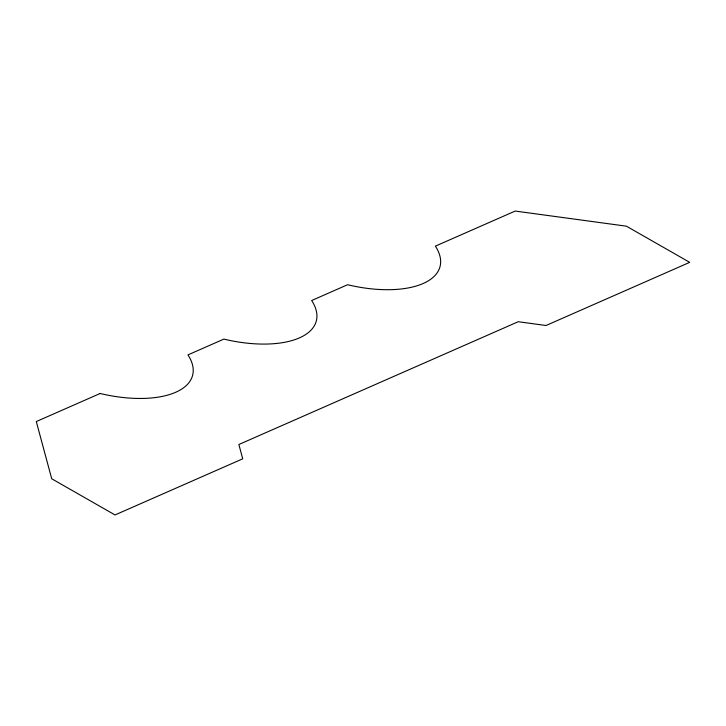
<?xml version="1.0" encoding="UTF-8"?>
<svg xmlns="http://www.w3.org/2000/svg" width="726" height="726" viewBox="0 0 726 726"><rect width="100%" height="100%" fill="white"/><g stroke="black" fill="none" stroke-linecap="round" stroke-linejoin="round"><path stroke-width="1.09" d="M100.152 393.483L36.3 421.552L51.718 478.77L115.026 514.943L242.729 458.814L238.872 444.503L518.228 321.718L546.034 325.502L689.7 262.349L626.393 226.176L515.197 211.057L435.382 246.141A88.826 41.019 14.7 0 1 347.582 284.728L311.663 300.519A88.826 41.019 14.7 0 1 223.871 339.106L187.952 354.896A88.826 41.019 14.7 0 1 100.152 393.483"/></g></svg>
